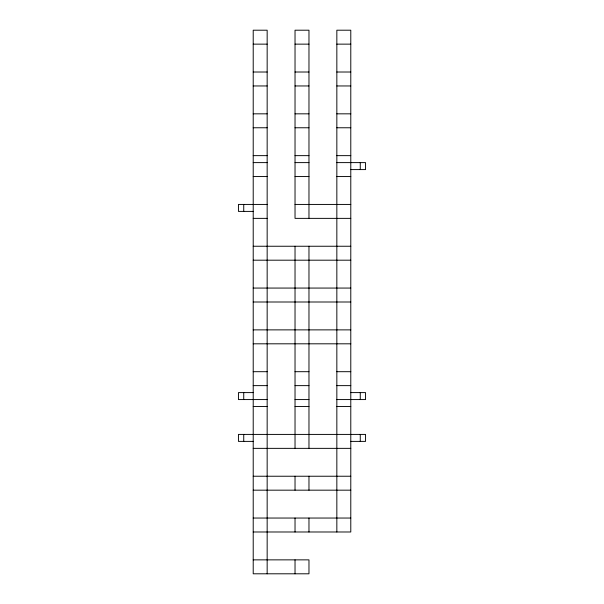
<?xml version="1.0" encoding="UTF-8"?>
<svg xmlns="http://www.w3.org/2000/svg" width="604" height="604" viewBox="0 0 604 604"><rect width="100%" height="100%" fill="white"/><g stroke="black" fill="none" stroke-linecap="round" stroke-linejoin="round"><path stroke-width="0.91" d="M253.212 44.137L267.157 44.137M295.031 44.137L308.969 44.137M336.843 44.137L350.788 44.137M253.212 72.012L267.157 72.012M295.031 72.012L308.969 72.012M336.843 72.012L350.788 72.012M253.212 85.957L267.157 85.957M295.031 85.957L308.969 85.957M336.843 85.957L350.788 85.957M253.212 113.831L267.157 113.831M295.031 113.831L308.969 113.831M336.843 113.831L350.788 113.831M253.212 127.769L267.157 127.769M295.031 127.769L308.969 127.769M336.843 127.769L350.788 127.769M253.212 155.643L267.157 155.643M295.031 155.643L308.969 155.643M336.843 155.643L350.788 155.643M253.212 162.612L267.157 162.612M295.031 162.612L308.969 162.612M336.843 162.612L365.556 162.612L365.556 169.588L350.788 169.588M253.212 176.557L267.157 176.557M295.031 176.557L308.969 176.557M336.843 176.557L350.788 176.557M267.157 204.431L238.444 204.431L238.444 211.4L253.212 211.4M295.031 204.431L350.788 204.431M253.212 218.369L267.157 218.369M350.788 218.369L295.031 218.369L295.031 30.2L308.969 30.2L308.969 218.369M253.212 246.243L350.788 246.243M253.212 260.188L350.788 260.188M253.212 288.063L350.788 288.063M253.212 302L350.788 302M253.212 329.875L350.788 329.875M253.212 343.812L350.788 343.812M253.212 371.694L267.157 371.694M295.031 371.694L308.969 371.694M336.843 371.694L350.788 371.694M253.212 385.631L267.157 385.631M295.031 385.631L308.969 385.631M336.843 385.631L350.788 385.631M253.212 392.6L238.444 392.6L238.444 399.569L267.157 399.569M350.788 392.6L365.556 392.6L365.556 399.569L336.843 399.569M295.031 399.569L308.969 399.569M253.212 406.537L267.157 406.537M295.031 406.537L308.969 406.537M336.843 406.537L350.788 406.537M253.212 441.388L238.444 441.388L238.444 434.412L365.556 434.412L365.556 441.388L350.788 441.388M253.212 448.357L350.788 448.357M253.212 476.231L350.788 476.231M253.212 490.169L350.788 490.169M253.212 518.043L350.788 518.043M253.212 531.988L350.788 531.988L350.788 30.2L336.843 30.2L336.843 531.988M253.212 559.863L308.969 559.863L308.969 573.8L253.212 573.8L253.212 30.2L267.157 30.2L267.157 573.8M360.263 162.612L360.263 169.588M360.263 392.6L360.263 399.569M360.263 434.412L360.263 441.388M308.969 246.243L308.969 448.357M308.969 476.231L308.969 490.169M308.969 518.043L308.969 531.988M295.031 246.243L295.031 448.357M295.031 476.231L295.031 490.169M295.031 518.043L295.031 531.988M295.031 559.863L295.031 573.8M243.737 204.431L243.737 211.4M243.737 392.6L243.737 399.569M243.737 434.412L243.737 441.388"/></g></svg>
